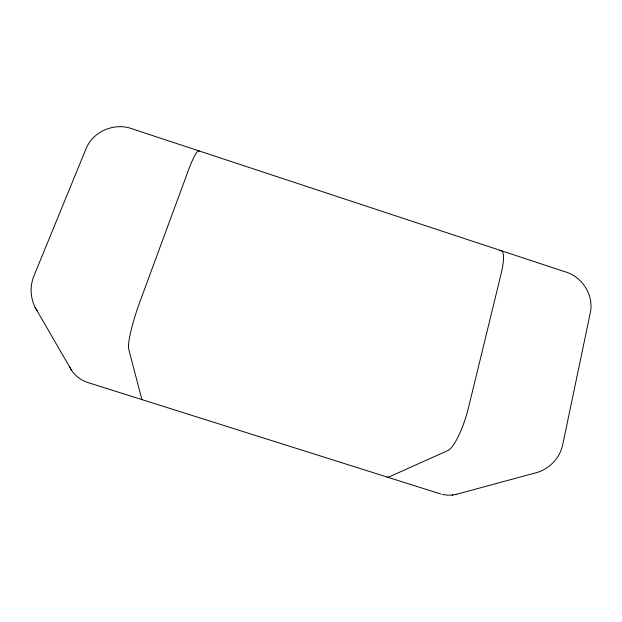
<?xml version="1.0" encoding="UTF-8"?>
<svg xmlns="http://www.w3.org/2000/svg" width="622" height="622" viewBox="0 0 622 622"><rect width="100%" height="100%" fill="white"/><g stroke="black" fill="none" stroke-linecap="round" stroke-linejoin="round"><path stroke-width="0.93" d="M455.638 494.529L534.819 473.101C548.604 469.851 559.971 458.43 562.754 444.481L590.317 312.679C594.142 294.914 581.943 276.331 564.636 271.635L132.735 129.026C115.016 122.114 92.927 131.032 85.953 148.992L33.837 276.137C29.825 286.167 30.33 297.759 35.143 307.423L71.631 370.448C75.612 376.333 81.669 380.703 88.472 382.717L440.959 494.055M442.413 494.436L447.521 495.198L452.855 494.995M452.132 495.12L456.494 494.381M35.143 307.423L37.631 311.708M69.718 367.151L71.631 370.448M387.125 476.918A29.545 5.419 -73.2 0 0 388.548 477.128L447.894 450.546A37.958 9.05 -72.6 0 0 468.459 407.768L501.169 273.587A36.519 8.226 -70.6 0 0 499.645 250.759M142.508 399.635A29.934 3.118 -71.6 0 1 141.8 399.176L128.645 348.903A38.611 5.256 -71.9 0 1 139.748 302.23L188.264 170.661A37.118 4.766 -73 0 1 199.53 151.675"/></g></svg>
